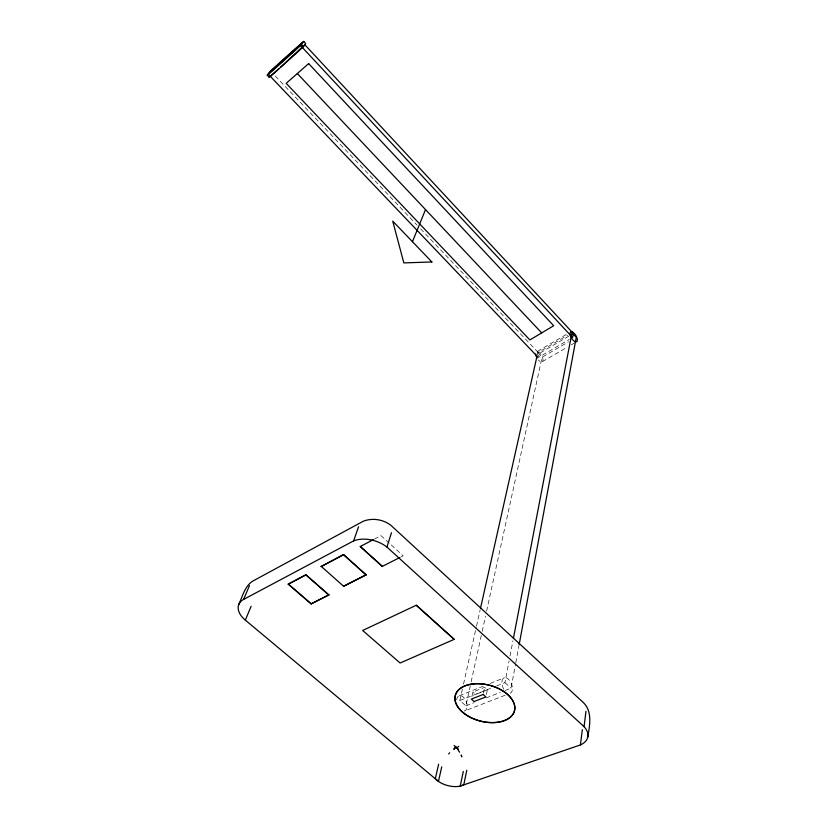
<?xml version="1.0" encoding="UTF-8"?>
<svg xmlns="http://www.w3.org/2000/svg" width="828" height="828" viewBox="0 0 828 828"><rect width="100%" height="100%" fill="white"/><g stroke="black" fill="none" stroke-linecap="round" stroke-linejoin="round"><path stroke-width="0.62" stroke-dasharray="4.14 3.1" d="M505.111 690.511L511.052 688.182L515.544 664.035M515.782 662.762L518.856 646.233M496.614 685.957L504.914 682.665L509.054 661.106M510.017 656.035L512.936 640.82M486.398 694.537L487.361 689.796L484.618 687.343L472.881 692.022L471.608 697.921M483.386 693.274L484.618 687.343M462.376 689.186L459.83 700.529L465.916 705.849L470.884 683.121M471.153 681.858L481.917 632.592M482.196 631.329L485.508 616.177M486.605 611.116L542.071 357.241L568.567 341.829M568.939 336.085L539.173 353.504L538.283 357.52L569.271 339.459M463.504 684.145L476.214 627.438M476.493 626.185L480.168 609.801M537.217 355.253L537.776 352.728L567.563 335.278M566.145 334.533L536.265 352.076A5.682 2.639 59.3 0 1 541.026 354.601A5.682 2.639 59.3 0 1 542.764 361.122A5.682 2.639 59.3 0 1 538.376 359.973M542.423 361.588L566.859 347.429M571.299 344.862L574.632 342.927M374.432 539.1L380.994 535.602L389.284 543.24M400.928 556.996L403.143 555.826L390.226 544.027M459.364 695.727L483.097 686.257M490.217 683.41L504.449 677.718M459.83 700.529L491.873 687.84M487.361 689.796L475.624 694.444L472.881 692.022M465.916 705.849L474.227 702.599M486.108 697.952L500.36 692.374M505.152 695.22L464.498 711.014A8.073 4.771 69.6 0 0 464.622 698.47A8.073 4.771 69.6 0 0 456.621 700.612M504.914 682.665L511.052 688.182M275.258 76.021L417.022 225.071M420.593 228.818L539.173 353.504M537.776 352.728L542.071 357.241M503.714 689.103A8.301 4.657 68.6 0 1 503.817 677.977A8.301 4.657 68.6 0 1 511.776 684.601A8.301 4.657 68.6 0 1 508.93 693.45"/><path stroke-width="1.24" d="M587.787 736.992C589.733 725.639 592.755 710.859 582.798 702.061L390.878 525.294C383.178 519.373 372.455 517.697 363.368 521.195L254.931 579.931C245.057 584.361 242.697 596.15 238.578 604.957M463.307 771.437L460.233 786.082L580.418 744.931A24.529 14.583 12.3 0 0 584.061 726.632L585.965 711.335M580.418 744.931L582.332 729.665M519.094 644.96L576.288 337.327L571.972 332.69L513.422 638.284M466.806 770.216L463.763 784.872L459.612 786.248A18.382 10.371 15.5 0 1 439.026 781.798L435.29 778.744L438.623 764.203M480.447 608.539L536.927 356.506M441.748 766.831L438.457 781.384L245.336 620.131A22.087 13.672 21.7 0 1 243.587 599.42L249.466 585.624M454.21 639.423L416.287 605.247L362.674 630.47L400.11 663.021L454.23 639.33L416.287 605.247M382.298 566.362L360.263 546.501L382.277 566.414L399.852 557.492M584.061 726.632L386.914 547.029L391.478 532.735M321.243 566.383L343.61 586.265L366.131 574.901L343.62 554.605L321.192 566.528L343.62 554.605M343.61 586.265L366.183 574.756M243.587 599.42L353.618 540.891L358.576 526.732M328.861 594.959L305.925 574.767L288.248 584.175L311.121 603.902L328.861 594.959L305.863 574.911L288.248 584.175M311.121 603.902L328.913 594.814M412.468 241.704L425.52 209.587M245.336 620.131L251.112 606.303M303.897 45.54L280.713 67.037M303.534 46.627L305.708 43.553L303.71 41.4A291.787 32.861 -45.4 0 0 269.545 72.088L267.247 75.224L269.235 77.304A217.246 17.616 -44.6 0 0 303.534 46.627L301.527 44.464L303.71 41.4M268.324 74.251L300.45 45.416L302.624 42.363L270.601 71.125L268.324 74.251L537.393 356.589M269.235 77.304L270.383 75.741M448.652 753.935L449.635 752.797M270.311 76.342L278.819 68.724M458.784 746.432C455.069 749.723 456.435 744.31 453.775 749.34L456.145 747.436M360.242 546.552L373.356 539.618M457.987 749.547L456.414 747.322L458.557 749.464M288.299 584.04L311.173 603.757M454.096 745.448L456.031 747.125M343.568 554.75L366.131 574.901M297.335 73.547L541.698 332.887M304.621 44.515L573.349 333.508L572.593 337.524L300.45 45.416M458.277 750.292L459.602 752.217M301.527 44.464A217.391 17.202 -44.6 0 1 267.247 75.224M537.01 358.079A5.682 2.639 59.3 0 1 535.654 354.001M353.618 540.891A27.003 17.999 18.8 0 1 386.914 547.029M308.647 63.59L286.198 83.338L529.879 339.935L553.694 325.735L308.647 63.59M483.138 694.464L471.36 699.111L474.113 701.533L485.912 696.917L483.138 694.464M461.289 755.208L461.724 756.699L461.289 755.208M431.895 261.969L403.847 262.911L392.72 221.117L431.895 261.969M570.181 334.833A5.796 2.536 59.2 0 0 576.381 341.902A5.796 2.536 59.2 0 0 574.549 333.653A5.796 2.536 59.2 0 0 570.181 334.833M464.125 713.498A30.564 18.485 14.5 0 0 513.96 712.401A30.564 18.485 14.5 0 0 476.566 683.773A30.564 18.485 14.5 0 0 464.125 713.498M464.156 713.363A30.564 18.485 14.5 0 0 513.991 712.256A30.564 18.485 14.5 0 0 476.597 683.628A30.564 18.485 14.5 0 0 464.156 713.363"/></g></svg>
